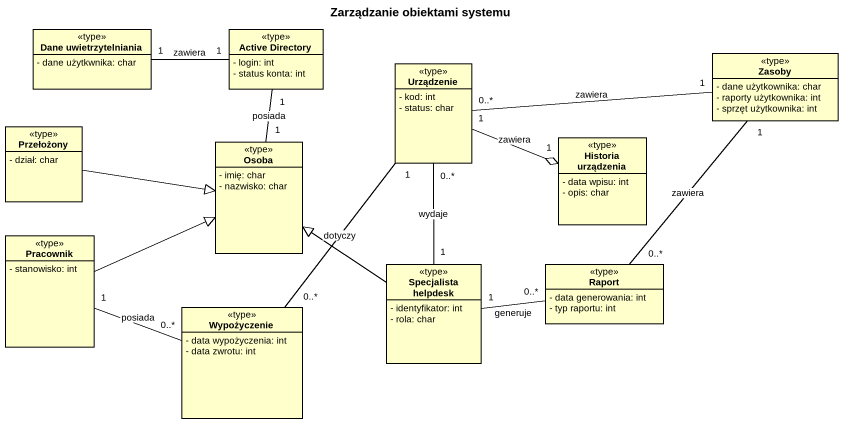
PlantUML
@startuml
title Zarządzanie obiektami systemu
hide circle
hide empty members
skinparam classAttributeIconSize 0
class "Dane uwietrzytelniania" as Dane_uwietrzytelniania <<type>> {
  - dane użytkwnika: char
}
class "Active Directory" as Active_Directory <<type>> {
  - login: int
  - status konta: int
}
class Urządzenie <<type>> {
  - kod: int
  - status: char
}
class Zasoby <<type>> {
  - dane użytkownika: char
  - raporty użytkownika: int
  - sprzęt użytkownika: int
}
class Przełożony <<type>> {
  - dział: char
}
class "Historia urządzenia" as Historia_urządzenia <<type>> {
  - data wpisu: int
  - opis: char
}
class Osoba <<type>> {
  - imię: char
  - nazwisko: char
}
class Pracownik <<type>> {
  - stanowisko: int
}
class "Specjalista helpdesk" as Specjalista_helpdesk <<type>> {
  - identyfikator: int
  - rola: char
}
class Raport <<type>> {
  - data generowania: int
  - typ raportu: int
}
class Wypożyczenie <<type>> {
  - data wypożyczenia: int
  - data zwrotu: int
}
Active_Directory "1" -left- "1" Dane_uwietrzytelniania : zawiera
Urządzenie "1" -right-o "1" Historia_urządzenia : zawiera
Zasoby "1" -left- "0..*" Urządzenie : zawiera
Zasoby "1" -- "0..*" Raport : zawiera
Przełożony -right-|> Osoba
Osoba "1" -up- "1" Active_Directory : posiada
Pracownik -right-|> Osoba
Pracownik "1" -right- "0..*" Wypożyczenie : posiada
Specjalista_helpdesk "1" -up- "0..*" Urządzenie : wydaje
Specjalista_helpdesk -up-|> Osoba
Specjalista_helpdesk "1" -right- "0..*" Raport : generuje
Wypożyczenie "0..*" -up- "1" Urządzenie : dotyczy
@enduml
